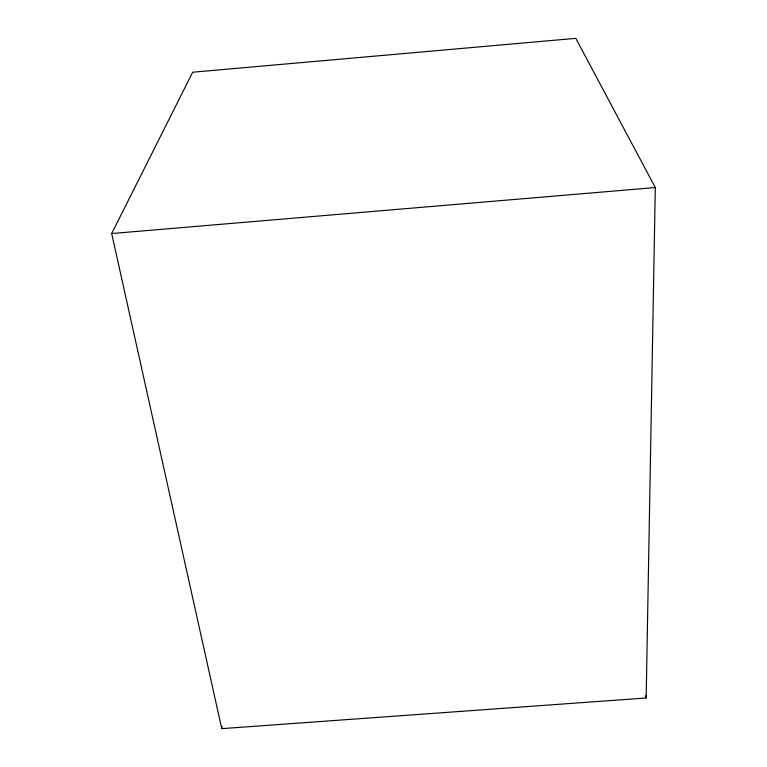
<?xml version="1.0" encoding="UTF-8"?>
<svg xmlns="http://www.w3.org/2000/svg" width="767" height="767" viewBox="0 0 767 767"><rect width="100%" height="100%" fill="white"/><g stroke="black" fill="none" stroke-linecap="round" stroke-linejoin="round"><path stroke-width="1.15" d="M646.159 697.989L655.306 187.541L575.787 38.35L192.68 72.223L111.694 233.542L221.759 728.65L646.159 697.989L645.565 695.669M221.759 728.65L222.133 726.291M111.694 233.542L655.306 187.541"/></g></svg>
